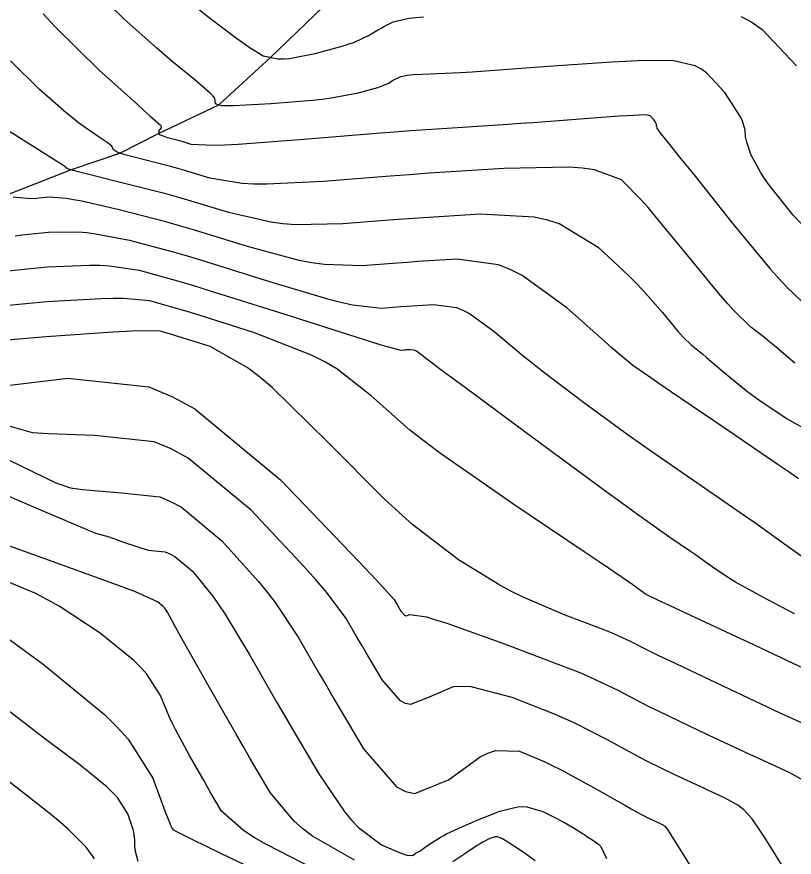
# Model space of a CAD drawing. Header units: metres. Extents: x 837117 to 838477, y 1189012 to 1191015.
# Drawn here: x 838007.1 to 838073, y 1189837.8 to 1189909.1 of the extents above; entities that cross this region are included whole.
import ezdxf

# ---------------------------------------------------------------- set-up
doc = ezdxf.new("R2010")
doc.units = ezdxf.units.M
doc.header["$LTSCALE"] = 0.3
doc.layers.add('COTAS 10', color=1, linetype='Continuous')
doc.layers.add('COTAS INT', color=252, linetype='Continuous')
doc.layers.add('DRENAJE', color=5, linetype='Continuous', lineweight=25)

msp = doc.modelspace()

# ---------------------------------------------------------------- linework, layer by layer
at = {"layer": 'COTAS 10'}
for points, elevation in [([(838006.213, 1189899.5), (838008.353, 1189898.126), (838010.273, 1189896.938), (838010.636, 1189896.707), (838010.926, 1189896.52), (838011.362, 1189896.197), (838012.044, 1189895.989), (838012.488, 1189895.874), (838013.044, 1189895.733), (838015.975, 1189895.014), (838019.585, 1189894.088), (838020.569, 1189893.816), (838021.547, 1189893.537), (838025.019, 1189892.476), (838028.589, 1189891.656), (838029.627, 1189891.53), (838030.688, 1189891.447), (838034.698, 1189891.514), (838039.015, 1189891.857), (838040.268, 1189891.948), (838041.546, 1189892.039), (838046.373, 1189892.354), (838050.942, 1189892.104), (838052.059, 1189891.838), (838053.111, 1189891.486), (838056.373, 1189889.506), (838058.938, 1189887.114), (838059.55, 1189886.503), (838060.12, 1189885.915), (838061.828, 1189883.974), (838063.069, 1189882.464), (838063.345, 1189882.147), (838063.592, 1189881.873), (838064.241, 1189881.249), (838064.95, 1189880.681), (838065.236, 1189880.443), (838065.559, 1189880.17), (838067.048, 1189878.893), (838068.925, 1189877.376), (838069.492, 1189876.951), (838070.081, 1189876.525), (838072.381, 1189874.97), (838074.408, 1189873.833)], 1800), ([(838073.977, 1189849.016), (838072.94, 1189849.497), (838071.81, 1189850.023), (838066.961, 1189852.295), (838062.431, 1189854.438), (838061.503, 1189854.883), (838060.716, 1189855.264), (838059.051, 1189856.105), (838057.756, 1189856.701), (838057.203, 1189856.928), (838056.564, 1189857.182), (838053.554, 1189858.322), (838049.999, 1189859.841), (838049.017, 1189860.334), (838048.036, 1189860.858), (838044.503, 1189863.014), (838040.657, 1189865.983), (838039.479, 1189867.021), (838038.252, 1189868.151), (838033.413, 1189873.014), (838028.749, 1189877.58), (838027.632, 1189878.524), (838026.592, 1189879.33), (838023.463, 1189881.084), (838021.207, 1189881.8), (838020.716, 1189881.951), (838020.283, 1189882.082), (838019.202, 1189882.385), (838017.292, 1189882.415), (838016.336, 1189882.374), (838015.196, 1189882.312), (838009.536, 1189881.908), (838003.887, 1189881.44)], 1810), ([(838035.703, 1189837.532), (838032.129, 1189839.591), (838031.315, 1189840.206), (838030.577, 1189840.84), (838028.544, 1189843.291), (838026.804, 1189846.252), (838026.25, 1189847.207), (838025.665, 1189848.221), (838023.291, 1189852.372), (838021.198, 1189856.074), (838020.789, 1189856.805), (838020.455, 1189857.409), (838019.867, 1189858.526), (838019.667, 1189858.84), (838019.579, 1189858.938), (838019.476, 1189859.039), (838018.982, 1189859.445), (838017.112, 1189860.284), (838016.14, 1189860.66), (838014.972, 1189861.098), (838009.116, 1189863.196), (838002.516, 1189865.577)], 1820), ([(838051.03, 1189837.491), (838050.082, 1189838.156), (838049.1, 1189838.811), (838048.883, 1189838.954), (838048.691, 1189839.08), (838048.196, 1189839.396), (838047.834, 1189839.522), (838047.725, 1189839.527), (838047.613, 1189839.521), (838047.176, 1189839.392), (838046.57, 1189839.065), (838046.351, 1189838.934), (838046.109, 1189838.784), (838045.052, 1189838.096), (838044.027, 1189837.395)], 1820)]:
    msp.add_lwpolyline(points, dxfattribs=dict(at, elevation=elevation))
at = {"layer": 'COTAS INT'}
for points, elevation in [([(838074.937, 1189890.077), (838072.902, 1189892.226), (838070.9, 1189894.76), (838070.48, 1189895.345), (838070.119, 1189895.879), (838069.298, 1189897.385), (838068.959, 1189898.416), (838068.901, 1189898.65), (838068.858, 1189898.862), (838068.833, 1189899.443), (838068.614, 1189900.198), (838068.449, 1189900.52), (838068.239, 1189900.89), (838067.101, 1189902.635), (838065.544, 1189904.307), (838065.069, 1189904.631), (838064.575, 1189904.896), (838062.635, 1189905.35), (838059.766, 1189905.307), (838058.686, 1189905.258), (838057.484, 1189905.193), (838052.111, 1189904.825), (838046.818, 1189904.44), (838045.666, 1189904.364), (838044.65, 1189904.301), (838042.111, 1189904.187), (838040.71, 1189904.133), (838040.412, 1189904.108), (838040.152, 1189904.078), (838039.537, 1189903.937), (838039.17, 1189903.753), (838039.066, 1189903.697), (838038.962, 1189903.639), (838038.579, 1189903.41), (838037.928, 1189903.13), (838037.655, 1189903.039), (838037.341, 1189902.943), (838035.875, 1189902.549), (838033.707, 1189902.15), (838032.952, 1189902.051), (838032.129, 1189901.957), (838028.598, 1189901.66), (838025.466, 1189901.501), (838024.894, 1189901.494), (838024.452, 1189901.503), (838023.921, 1189901.671), (838023.838, 1189902.148), (838023.676, 1189902.352), (838023.455, 1189902.588), (838022.157, 1189903.698), (838020.211, 1189905.288), (838019.582, 1189905.826), (838018.913, 1189906.407), (838016.17, 1189908.858), (838013.323, 1189911.638)], 1794), ([(838020.915, 1189910.957), (838023.382, 1189908.995), (838025.693, 1189907.243), (838026.213, 1189906.867), (838026.682, 1189906.539), (838027.945, 1189905.745), (838029.202, 1189905.482), (838029.666, 1189905.488), (838030.181, 1189905.528), (838032.464, 1189905.957), (838034.732, 1189906.585), (838035.237, 1189906.751), (838035.691, 1189906.913), (838036.887, 1189907.469), (838037.726, 1189907.97), (838037.955, 1189908.098), (838038.182, 1189908.221), (838038.987, 1189908.623), (838040.334, 1189908.934), (838040.902, 1189908.998), (838041.556, 1189909.052)], 1792), ([(838009.301, 1189909.3), (838010.292, 1189908.227), (838014.052, 1189904.534), (838017.223, 1189901.659), (838017.842, 1189901.103), (838018.348, 1189900.65), (838019.238, 1189899.877), (838019.314, 1189899.748), (838019.307, 1189899.7), (838019.287, 1189899.648), (838019.113, 1189899.415), (838019.067, 1189899.162), (838019.128, 1189899.097), (838019.221, 1189899.034), (838019.823, 1189898.824), (838020.624, 1189898.619), (838020.842, 1189898.558), (838021.059, 1189898.497), (838021.829, 1189898.261), (838023.759, 1189898.176), (838024.707, 1189898.209), (838025.835, 1189898.266), (838031.4, 1189898.676), (838037.56, 1189899.181), (838039.062, 1189899.297), (838040.476, 1189899.403), (838044.848, 1189899.702), (838048.692, 1189899.95), (838049.773, 1189900.024), (838050.861, 1189900.1), (838054.848, 1189900.394), (838058.152, 1189900.641), (838058.808, 1189900.687), (838059.352, 1189900.724), (838060.383, 1189900.777), (838060.665, 1189900.711), (838060.737, 1189900.673), (838060.806, 1189900.626), (838061.032, 1189900.383), (838061.197, 1189900.129), (838061.228, 1189900.075), (838061.252, 1189900.029), (838061.283, 1189899.919), (838061.287, 1189899.835), (838061.293, 1189899.804), (838061.302, 1189899.77), (838061.351, 1189899.62), (838061.518, 1189899.344), (838061.6, 1189899.231), (838061.698, 1189899.101), (838062.184, 1189898.498), (838063.384, 1189897.017), (838063.933, 1189896.334), (838064.575, 1189895.533), (838067.674, 1189891.652), (838070.934, 1189887.705), (838071.677, 1189886.863), (838072.351, 1189886.128), (838074.211, 1189884.379)], 1796), ([(838068.486, 1189909.08), (838069.402, 1189908.59), (838070.282, 1189907.988), (838073.17, 1189904.887)], 1792), ([(838073.046, 1189879.682), (838071.312, 1189881.157), (838070.895, 1189881.502), (838070.504, 1189881.821), (838069.32, 1189882.744), (838067.894, 1189884.116), (838067.351, 1189884.717), (838066.744, 1189885.415), (838064.017, 1189888.733), (838061.235, 1189892.132), (838060.593, 1189892.879), (838060.007, 1189893.543), (838058.355, 1189895.24), (838056.038, 1189896.087), (838055.032, 1189896.214), (838053.869, 1189896.294), (838048.355, 1189896.197), (838042.027, 1189895.783), (838040.351, 1189895.665), (838038.708, 1189895.544), (838033.049, 1189895.095), (838028.261, 1189894.857), (838027.167, 1189894.869), (838026.174, 1189894.916), (838023.424, 1189895.368), (838021.303, 1189896.017), (838020.706, 1189896.187), (838020.105, 1189896.353), (838017.899, 1189896.919), (838016.133, 1189897.383), (838015.808, 1189897.485), (838015.556, 1189897.576), (838015.237, 1189897.806), (838015.106, 1189898.084), (838014.972, 1189898.204), (838014.794, 1189898.343), (838013.796, 1189899.002), (838012.28, 1189900.075), (838011.776, 1189900.475), (838011.236, 1189900.919), (838008.979, 1189902.897), (838006.529, 1189905.321)], 1798), ([(838073.36, 1189869.886), (838072.566, 1189870.431), (838071.628, 1189871.073), (838067.046, 1189874.192), (838062.502, 1189877.284), (838061.588, 1189877.908), (838060.824, 1189878.432), (838059.307, 1189879.488), (838058.116, 1189880.484), (838057.558, 1189880.97), (838056.9, 1189881.547), (838053.697, 1189884.39), (838049.928, 1189887.114), (838048.912, 1189887.616), (838047.91, 1189888.008), (838044.39, 1189888.511), (838041.065, 1189888.294), (838040.184, 1189888.232), (838039.321, 1189888.169), (838036.347, 1189887.933), (838033.114, 1189888.038), (838032.088, 1189888.191), (838031.004, 1189888.396), (838026.614, 1189889.583), (838022.051, 1189890.995), (838020.858, 1189891.342), (838019.695, 1189891.67), (838015.751, 1189892.698), (838012.561, 1189893.412), (838011.874, 1189893.542), (838011.272, 1189893.643), (838009.808, 1189893.762), (838008.952, 1189893.674), (838008.734, 1189893.644), (838008.523, 1189893.611), (838007.928, 1189893.64), (838006.748, 1189893.756)], 1802), ([(838006.904, 1189890.485), (838007.481, 1189890.565), (838009.74, 1189890.799), (838012.253, 1189890.81), (838012.99, 1189890.75), (838013.744, 1189890.663), (838016.614, 1189890.12), (838020.208, 1189889.155), (838021.418, 1189888.802), (838022.722, 1189888.412), (838028.209, 1189886.69), (838033.419, 1189885.136), (838034.548, 1189884.851), (838035.541, 1189884.629), (838037.996, 1189884.351), (838039.628, 1189884.481), (838040.101, 1189884.515), (838040.584, 1189884.55), (838042.408, 1189884.669), (838044.339, 1189884.393), (838044.889, 1189884.178), (838045.446, 1189883.902), (838047.513, 1189882.408), (838049.962, 1189880.338), (838050.76, 1189879.699), (838051.609, 1189879.032), (838055.105, 1189876.388), (838058.915, 1189873.619), (838059.962, 1189872.873), (838061.005, 1189872.137), (838064.744, 1189869.554), (838068.129, 1189867.233), (838068.95, 1189866.662), (838069.721, 1189866.122), (838072.082, 1189864.429), (838073.848, 1189863.16)], 1804), ([(838073.008, 1189858.441), (838070.751, 1189859.614), (838068.532, 1189860.826), (838068.018, 1189861.123), (838067.548, 1189861.403), (838066.217, 1189862.279), (838065.002, 1189863.15), (838064.605, 1189863.428), (838064.183, 1189863.722), (838062.441, 1189864.916), (838059.509, 1189866.989), (838058.336, 1189867.838), (838057.007, 1189868.805), (838050.903, 1189873.287), (838045.101, 1189877.58), (838043.962, 1189878.428), (838043.025, 1189879.128), (838041.33, 1189880.426), (838040.964, 1189880.691), (838040.865, 1189880.739), (838040.768, 1189880.777), (838040.426, 1189880.826), (838040.103, 1189880.805), (838040.018, 1189880.799), (838039.934, 1189880.793), (838039.645, 1189880.77), (838037.967, 1189881.22), (838037.008, 1189881.512), (838035.833, 1189881.876), (838029.804, 1189883.798), (838023.393, 1189885.829), (838021.978, 1189886.263), (838020.72, 1189886.641), (838017.476, 1189887.542), (838014.926, 1189887.914), (838014.105, 1189887.958), (838013.234, 1189887.977), (838009.672, 1189887.835), (838006.009, 1189887.457)], 1806), ([(838076.237, 1189852.653), (838072.898, 1189854.222), (838069.07, 1189856.019), (838068.108, 1189856.469), (838067.188, 1189856.899), (838064.222, 1189858.284), (838062.033, 1189859.306), (838061.603, 1189859.507), (838061.249, 1189859.673), (838060.609, 1189859.978), (838060.483, 1189860.047), (838060.454, 1189860.064), (838060.427, 1189860.079), (838060.352, 1189860.129), (838060.283, 1189860.178), (838060.261, 1189860.194), (838060.237, 1189860.211), (838060.138, 1189860.278), (838059.942, 1189860.418), (838059.857, 1189860.48), (838059.758, 1189860.552), (838059.29, 1189860.896), (838057.418, 1189862.179), (838056.435, 1189862.843), (838055.25, 1189863.641), (838049.29, 1189867.638), (838042.995, 1189872.025), (838041.598, 1189873.069), (838040.352, 1189874.039), (838037.103, 1189876.928), (838034.206, 1189879.209), (838033.181, 1189879.796), (838032.06, 1189880.364), (838027.208, 1189882.256), (838022.513, 1189883.746), (838021.491, 1189884.061), (838020.59, 1189884.333), (838018.339, 1189884.963), (838016.109, 1189885.165), (838015.221, 1189885.166), (838014.215, 1189885.145), (838009.604, 1189884.872), (838004.829, 1189884.42)], 1808), ([(838005.749, 1189877.743), (838011.386, 1189878.42), (838018.257, 1189877.667), (838020.204, 1189876.862), (838022.169, 1189875.799), (838029.428, 1189869.806), (838035.398, 1189863.574), (838036.551, 1189862.36), (838037.487, 1189861.369), (838039.063, 1189859.635), (838039.25, 1189859.312), (838039.31, 1189859.209), (838039.374, 1189859.1), (838039.635, 1189858.659), (838039.923, 1189858.325), (838040.003, 1189858.285), (838040.084, 1189858.267), (838040.379, 1189858.387), (838041.792, 1189858.168), (838042.579, 1189857.936), (838043.536, 1189857.629), (838048.421, 1189855.9), (838053.547, 1189853.949), (838054.658, 1189853.501), (838055.634, 1189853.094), (838058.042, 1189851.961), (838060.019, 1189850.911), (838060.723, 1189850.557), (838061.496, 1189850.175), (838064.852, 1189848.569), (838068.341, 1189846.936), (838069.197, 1189846.538), (838070.006, 1189846.164), (838072.53, 1189845.006), (838074.513, 1189843.913)], 1812), ([(838072.053, 1189836.965), (838070.756, 1189839.038), (838070.458, 1189839.504), (838070.187, 1189839.924), (838069.428, 1189841.052), (838068.712, 1189841.826), (838068.467, 1189842.023), (838068.203, 1189842.212), (838067.082, 1189842.83), (838065.655, 1189843.484), (838065.198, 1189843.696), (838064.714, 1189843.921), (838062.742, 1189844.843), (838060.56, 1189845.913), (838059.944, 1189846.231), (838059.322, 1189846.558), (838057.033, 1189847.817), (838054.396, 1189849.161), (838053.555, 1189849.542), (838052.667, 1189849.927), (838049.058, 1189851.349), (838045.594, 1189852.233), (838044.797, 1189852.279), (838044.069, 1189852.239), (838042.026, 1189851.375), (838040.451, 1189850.73), (838040.019, 1189850.827), (838039.588, 1189851.045), (838038.049, 1189852.826), (838036.65, 1189855.186), (838036.309, 1189855.768), (838035.987, 1189856.319), (838034.989, 1189858.049), (838033.227, 1189860.385), (838032.423, 1189861.317), (838031.481, 1189862.373), (838026.94, 1189867.219), (838021.597, 1189871.63), (838020.15, 1189872.413), (838018.717, 1189873.005), (838013.659, 1189873.56), (838009.755, 1189873.692), (838008.389, 1189873.78), (838006.407, 1189874.353)], 1814), ([(838006.363, 1189871.488), (838010.372, 1189869.549), (838011.606, 1189869.108), (838012.619, 1189868.976), (838015.932, 1189868.699), (838019.177, 1189868.344), (838020.096, 1189867.964), (838021.025, 1189867.462), (838024.453, 1189864.631), (838027.565, 1189861.172), (838028.295, 1189860.274), (838028.967, 1189859.401), (838030.916, 1189856.463), (838032.724, 1189853.326), (838033.308, 1189852.327), (838033.927, 1189851.273), (838036.463, 1189846.994), (838039.254, 1189843.764), (838040.034, 1189843.37), (838040.817, 1189843.193), (838043.673, 1189844.363), (838046.346, 1189846.31), (838047.015, 1189846.623), (838047.652, 1189846.838), (838049.696, 1189846.798), (838051.786, 1189845.905), (838052.453, 1189845.583), (838053.158, 1189845.228), (838056.023, 1189843.673), (838058.625, 1189842.205), (838059.164, 1189841.905), (838059.624, 1189841.651), (838060.633, 1189841.118), (838061.088, 1189840.905), (838061.2, 1189840.853), (838061.305, 1189840.804), (838061.634, 1189840.653), (838061.893, 1189840.51), (838061.954, 1189840.467), (838062.01, 1189840.421), (838062.176, 1189840.243), (838062.802, 1189839.254), (838063.148, 1189838.697), (838063.57, 1189838.018), (838065.721, 1189834.547)], 1816), ([(838000, 1189871.181), (838008.345, 1189867.565), (838013.72, 1189865.283), (838014.88, 1189864.961), (838016.188, 1189864.479), (838018.205, 1189863.839), (838019.637, 1189863.683), (838020.042, 1189863.515), (838020.452, 1189863.293), (838021.965, 1189862.044), (838023.649, 1189859.971), (838024.167, 1189859.23), (838024.707, 1189858.417), (838026.842, 1189854.877), (838029.122, 1189850.903), (838029.753, 1189849.816), (838030.384, 1189848.734), (838032.662, 1189844.877), (838034.865, 1189841.629), (838035.449, 1189840.931), (838036.022, 1189840.322), (838037.995, 1189838.848), (838039.557, 1189838.159), (838039.87, 1189838.043), (838040.132, 1189837.96), (838040.645, 1189837.93), (838040.82, 1189838.088), (838040.867, 1189838.123), (838040.914, 1189838.154), (838041.082, 1189838.234), (838041.242, 1189838.304), (838041.284, 1189838.328), (838041.325, 1189838.355), (838041.467, 1189838.468), (838041.686, 1189838.645), (838041.777, 1189838.711), (838041.879, 1189838.785), (838042.357, 1189839.112), (838043.035, 1189839.517), (838043.263, 1189839.639), (838043.509, 1189839.766), (838044.547, 1189840.263), (838045.78, 1189840.805), (838046.151, 1189840.961), (838046.533, 1189841.12), (838048.018, 1189841.713), (838049.531, 1189842.078), (838049.931, 1189842.093), (838050.323, 1189842.07), (838051.671, 1189841.676), (838052.865, 1189841.07), (838053.16, 1189840.913), (838053.439, 1189840.761), (838054.321, 1189840.252), (838055.04, 1189839.807), (838055.218, 1189839.695), (838055.386, 1189839.587), (838055.916, 1189839.241), (838056.306, 1189838.967), (838056.387, 1189838.906), (838056.455, 1189838.851), (838056.602, 1189838.704), (838056.911, 1189838.05), (838057.081, 1189837.674)], 1818), ([(838033.412, 1189836.216), (838028.237, 1189838.861), (838027.181, 1189839.48), (838026.289, 1189840.051), (838024.427, 1189841.705), (838023.525, 1189843.239), (838023.238, 1189843.734), (838022.935, 1189844.259), (838021.705, 1189846.41), (838020.513, 1189848.62), (838020.234, 1189849.184), (838019.977, 1189849.725), (838019.231, 1189851.506), (838018.083, 1189853.317), (838017.573, 1189853.878), (838016.979, 1189854.465), (838014.136, 1189856.801), (838010.66, 1189859.08), (838009.666, 1189859.63), (838008.658, 1189860.146), (838004.905, 1189861.72)], 1822), ([(838004.208, 1189857.875), (838009.29, 1189854.158), (838014.482, 1189849.891), (838015.567, 1189848.819), (838016.499, 1189847.794), (838018.595, 1189844.486), (838019.498, 1189842.042), (838019.679, 1189841.562), (838019.829, 1189841.166), (838020.119, 1189840.447), (838020.205, 1189840.297), (838020.226, 1189840.26), (838020.246, 1189840.226), (838020.309, 1189840.119), (838022, 1189839.262), (838023.047, 1189838.755), (838024.345, 1189838.13), (838031.12, 1189834.9)], 1824), ([(838017.36, 1189837.426), (838017.114, 1189838.281), (838017.085, 1189838.568), (838017.079, 1189838.669), (838017.074, 1189838.78), (838017.061, 1189839.257), (838016.968, 1189839.927), (838016.912, 1189840.159), (838016.843, 1189840.41), (838016.485, 1189841.487), (838015.59, 1189842.857), (838015.182, 1189843.294), (838014.705, 1189843.755), (838012.405, 1189845.629), (838009.509, 1189847.789), (838008.657, 1189848.432), (838007.783, 1189849.094), (838004.445, 1189851.644)], 1826), ([(838013.66, 1189837.663), (838013.545, 1189837.833), (838012.943, 1189838.66), (838011.423, 1189840.166), (838010.729, 1189840.763), (838009.916, 1189841.44), (838005.994, 1189844.535)], 1828)]:
    msp.add_lwpolyline(points, dxfattribs=dict(at, elevation=elevation))
at = {"layer": 'DRENAJE'}
for p, q in [((838028.574, 1189905.613), (838033.83, 1189910.683)), ((838024.186, 1189901.587), (838028.574, 1189905.613)), ((838019.067, 1189899.162), (838024.186, 1189901.587)), ((838015.808, 1189897.485), (838019.067, 1189899.162)), ((838011.703, 1189896.093), (838015.808, 1189897.485)), ((838006.292, 1189893.991), (838011.703, 1189896.093))]:
    msp.add_line(p, q, dxfattribs=at)

doc.saveas('drawing.dxf')
